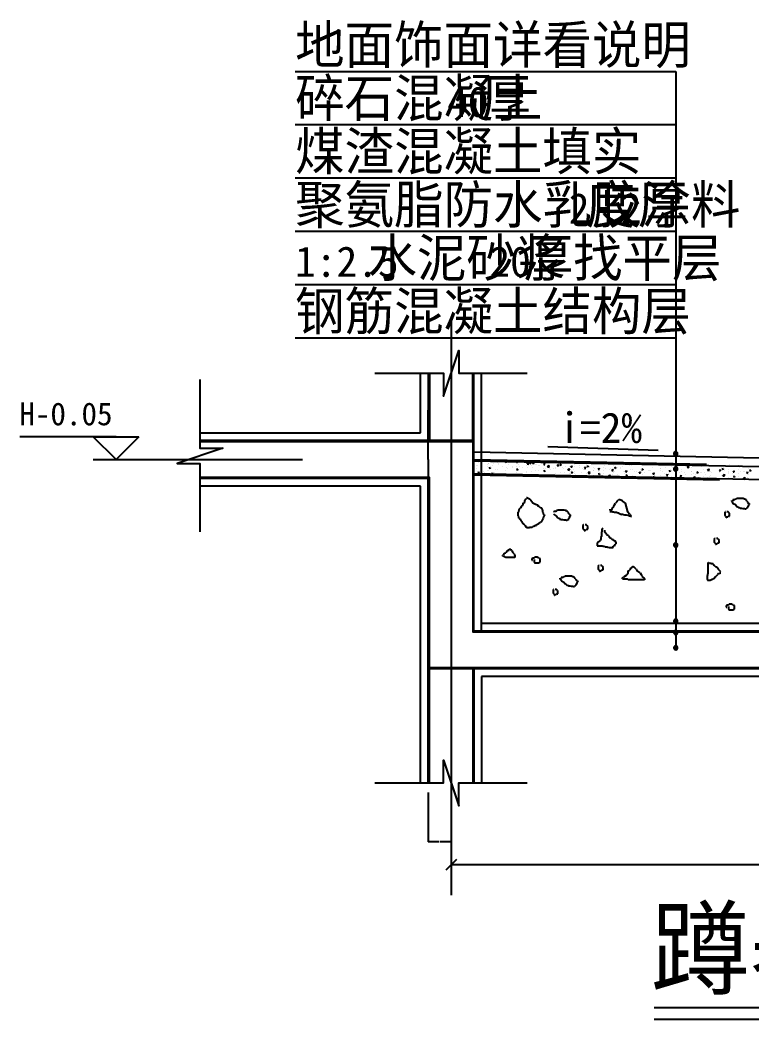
# Model space of a CAD drawing. Header units: metres. Extents: x -1666 to 2048, y 0 to 2626.
# Drawn here: x -1666 to 254, y 0 to 2626 of the extents above; entities that cross this region are included whole.
import ezdxf

# ---------------------------------------------------------------- set-up
doc = ezdxf.new("R2010")
doc.units = ezdxf.units.M
for name, color, linetype in [('DOTE', 1, 'Continuous'), ('PUB_DIM', 3, 'Continuous'), ('PUB_TEXT', 7, 'Continuous'), ('PUB_WALL', 255, 'Continuous'), ('S_FLOOR', 2, 'Continuous'), ('S_SURFACE', 6, 'Continuous'), ('S_WALL', 255, 'Continuous')]:
    doc.layers.add(name, color=color, linetype=linetype)
doc.dimstyles.get("Standard").update_dxf_attribs({"dimtxt": 2.5, "dimasz": 2.5, "dimexe": 1.25, "dimexo": 0.625, "dimtad": 1, "dimcen": 2.5, "dimazin": 3, "dimtfac": 1, "dimtmove": 0, "dimatfit": 3})

# ---------------------------------------------------------------- blocks, each defined once
blk = doc.blocks.new('_DIMX')
blk.add_lwpolyline([(-70, -70), (70, 70)])
blk = doc.blocks.new('*D1')
for p, q in [((-593.58, 1470.43), (-593.58, 1195.43)), ((-593.83, 1195.43), (-594.08, 1195.43)), ((-593.58, 920.43), (-593.58, 1195.43)), ((-593.58, 1195.43), (-593.58, 1195.43)), ((-593.33, 1195.43), (-593.08, 1195.43))]:
    blk.add_line(p, q)
at = {"layer": 'Defpoints'}
for p in [(-593.58, 1470.43), (-593.58, 1195.43), (-593.58, 920.43)]:
    blk.add_point(p, dxfattribs=at)
at = {"layer": 'PUB_DIM', "insert": (-593.58, 1196.555), "char_height": 1, "attachment_point": 5}
blk.add_mtext('400', dxfattribs=at)
blk = doc.blocks.new('*D3')
for p, q in [((-593.58, 1020.43), (-593.58, 990.43)), ((-593.83, 990.43), (-594.08, 990.43)), ((-593.58, 920.43), (-593.58, 990.43)), ((-593.58, 990.43), (-593.58, 990.43)), ((-593.33, 990.43), (-593.08, 990.43))]:
    blk.add_line(p, q)
at = {"layer": 'Defpoints'}
for p in [(-593.58, 1020.43), (-593.58, 990.43), (-593.58, 920.43)]:
    blk.add_point(p, dxfattribs=at)
at = {"layer": 'PUB_DIM', "insert": (-593.58, 991.555), "char_height": 1, "attachment_point": 5}
blk.add_mtext('0', dxfattribs=at)
blk = doc.blocks.new('*D5')
for p, q in [((-593.58, 595.55), (-593.58, 465.55)), ((-533.58, 595.55), (-533.58, 465.55)), ((-564.58, 465.55), (-593.83, 465.55)), ((-533.33, 465.55), (-562.58, 465.55))]:
    blk.add_line(p, q)
at = {"layer": 'Defpoints'}
for p in [(-593.58, 595.55), (-533.58, 595.55), (-533.58, 465.55)]:
    blk.add_point(p, dxfattribs=at)
at = {"layer": 'PUB_DIM', "insert": (-563.58, 465.55), "char_height": 1, "attachment_point": 5}
blk.add_mtext('60', dxfattribs=at)
blk = doc.blocks.new('*D6')
for p, q in [((-593.83, 1600.43), (-594.08, 1600.43)), ((-593.58, 1470.43), (-593.58, 1600.43)), ((-593.58, 1520.43), (-593.58, 1600.43)), ((-593.58, 1600.43), (-593.58, 1600.43)), ((-593.33, 1600.43), (-593.08, 1600.43))]:
    blk.add_line(p, q)
at = {"layer": 'Defpoints'}
for p in [(-593.58, 1600.43), (-593.58, 1520.43), (-593.58, 1470.43)]:
    blk.add_point(p, dxfattribs=at)
at = {"layer": 'PUB_DIM', "insert": (-593.58, 1601.555), "char_height": 1, "attachment_point": 5}
blk.add_mtext('0', dxfattribs=at)

msp = doc.modelspace()

# ---------------------------------------------------------------- hatches: boundary and pattern name
at = {"layer": 'S_SURFACE'}
h = msp.add_hatch(dxfattribs=at)
h.set_pattern_fill('ANSI31', scale=300)
h.paths.add_polyline_path([(-476.58, 1697.2), (-513.58, 1697.2), (-513.58, 1757.2), (-533.58, 1697.2), (-533.58, 1520.43), (-476.58, 1520.43)])
h.paths.add_polyline_path([(-533.58, 1697.2), (-553.58, 1637.2), (-553.58, 1697.2), (-590.58, 1697.2), (-590.58, 1520.43), (-533.58, 1520.43)])

# ---------------------------------------------------------------- linework, layer by layer
msp.add_line((1306.22, 405.55), (-533.38, 405.55))
for points in [[(0, 30.28), (650.13, 30.28)], [(0, 0), (650.13, 0)]]:
    msp.add_lwpolyline(points)
at = {"layer": 'DOTE'}
msp.add_line((-533.58, 1845.55), (-533.58, 325.55), dxfattribs=at)
at = {"layer": 'PUB_DIM'}
for p, q in [((-1413.58, 1530.43), (-1666.15, 1530.43)), ((-1413.58, 1470.43), (-1473.58, 1530.43)), ((-1473.58, 1530.43), (-1353.58, 1530.43)), ((-1353.58, 1530.43), (-1413.58, 1470.43)), ((-1473.58, 1470.43), (-923.58, 1470.43))]:
    msp.add_line(p, q, dxfattribs=at)
msp.add_lwpolyline([(10.56, 1494.1), (-279.44, 1504.1)], dxfattribs=at)
at = {"layer": 'PUB_WALL'}
for points in [[(-590.58, 1697.2), (-590.58, 1520.43)], [(-476.58, 1520.43), (-476.58, 1697.2)], [(-1193.58, 1517.43), (-476.58, 1517.43), (-476.58, 1017.43), (1229.42, 1017.43), (1229.42, 1517.43), (1403.42, 1517.43), (1403.42, 923.43), (-590.58, 923.43), (-590.58, 1423.43), (-1193.58, 1423.43)], [(-473.64, 1467.43), (275.8, 1452.14)], [(-473.52, 1433.42), (291.59, 1417.81)], [(-590.58, 620.43), (-590.58, 920.43)], [(-476.58, 920.43), (-476.58, 620.43)]]:
    msp.add_lwpolyline(points, dxfattribs=at)
at = {"layer": 'S_FLOOR'}
for p, q in [((-473.58, 1520.43), (-1193.58, 1520.43)), ((-473.58, 1020.43), (-473.58, 1520.43)), ((-473.58, 1470.43), (137.73, 1457.96)), ((-593.58, 1420.43), (-1193.58, 1420.43)), ((-593.58, 920.43), (-593.58, 1420.43)), ((-473.58, 1430.43), (171.7, 1417.26)), ((-473.58, 1020.43), (1226.42, 1020.43)), ((1406.42, 920.43), (-593.58, 920.43))]:
    msp.add_line(p, q, dxfattribs=at)
at = {"layer": 'S_SURFACE'}
for p, q in [((-943.4, 2490.74), (56.6, 2490.74)), ((56.6, 2490.43), (56.6, 970.43)), ((-943.4, 2350.74), (56.6, 2350.74)), ((-943.4, 2210.74), (56.6, 2210.74)), ((-943.4, 2070.74), (56.6, 2070.74)), ((-943.4, 1930.74), (56.6, 1930.74)), ((-943.4, 1790.74), (56.6, 1790.74)), ((-613.58, 1540.43), (-613.58, 1697.2)), ((-453.58, 1017.43), (-453.58, 1697.2)), ((-1193.58, 1540.43), (-613.58, 1540.43)), ((-473.17, 1490.43), (506.83, 1470.43)), ((-467.94, 1448.12), (-467.94, 1448.12)), ((-466.56, 1454.97), (-466.56, 1454.97)), ((-463.7, 1454.42), (-463.7, 1454.42)), ((-463.21, 1468.73), (-459.71, 1470.07)), ((-463.21, 1468.73), (-460.73, 1467.05)), ((-462.66, 1461.69), (-462.66, 1461.69)), ((-460.71, 1467.05), (-459.69, 1470.08)), ((-452.12, 1454.98), (-452.12, 1454.98)), ((-450.76, 1464.1), (-450.76, 1464.1)), ((-438.78, 1453.12), (-438.78, 1453.12)), ((-437.73, 1458.17), (-437.73, 1458.17)), ((-435.97, 1460.56), (-435.97, 1460.56)), ((-434.99, 1459.13), (-434.99, 1459.13)), ((-433.37, 1448.59), (-429.87, 1449.94)), ((-433.37, 1448.59), (-430.88, 1446.92)), ((-430.86, 1446.92), (-429.85, 1449.94)), ((-425.43, 1453.85), (-425.43, 1453.85)), ((-422.47, 1460.78), (-422.47, 1460.78)), ((-421.6, 1469.11), (-421.6, 1469.11)), ((-412.67, 1445.04), (-412.67, 1445.04)), ((-412.06, 1461.69), (-412.06, 1461.69)), ((-409.62, 1458.13), (-409.62, 1458.13)), ((-409.28, 1459.44), (-409.28, 1459.44)), ((-403.53, 1463.27), (-403.53, 1463.27)), ((-398.74, 1452.72), (-398.74, 1452.72)), ((-397.88, 1467), (-396.32, 1468.86)), ((-397.88, 1467), (-394.9, 1466.73)), ((-394.88, 1466.74), (-395.26, 1468.84)), ((-391.36, 1464.72), (-387.86, 1466.06)), ((-391.36, 1464.72), (-388.87, 1463.04)), ((-388.85, 1463.05), (-387.84, 1466.07)), ((-387.41, 1448.25), (-387.41, 1448.25)), ((-387, 1467.91), (-386.29, 1468.65)), ((-387, 1467.91), (-382.56, 1467.22)), ((-386.8, 1464.89), (-386.8, 1464.89)), ((-385.11, 1447.71), (-385.11, 1447.71)), ((-382.54, 1467.22), (-382.69, 1468.58)), ((-382.59, 1458.31), (-382.59, 1458.31)), ((-380.46, 1463.13), (-380.46, 1463.13)), ((-372.59, 1449.36), (-372.59, 1449.36)), ((-372.05, 1451.59), (-372.05, 1451.59)), ((-371.96, 1467.43), (-371.96, 1467.43)), ((-362.02, 1463.86), (-359.61, 1466.73)), ((-362.02, 1463.86), (-359.03, 1463.6)), ((-361.51, 1444.59), (-358.01, 1445.93)), ((-361.51, 1444.59), (-359.03, 1442.91)), ((-361.44, 1451.99), (-361.44, 1451.99)), ((-361.37, 1445.64), (-361.37, 1445.64)), ((-359.01, 1463.6), (-359.59, 1466.74)), ((-359.01, 1442.92), (-357.99, 1445.94)), ((-355.9, 1457.18), (-355.9, 1457.18)), ((-353.66, 1451.85), (-353.66, 1451.85)), ((-345.36, 1450.46), (-345.36, 1450.46)), ((-335.77, 1455.52), (-335.77, 1455.52)), ((-333.64, 1459.63), (-333.4, 1459.88)), ((-333.64, 1459.63), (-333.4, 1459.59)), ((-333.4, 1459.88), (-329.75, 1463.69)), ((-333.4, 1459.59), (-329.19, 1458.94)), ((-332.21, 1450.64), (-332.21, 1450.64)), ((-329.17, 1458.94), (-329.73, 1463.69)), ((-329.21, 1456.05), (-329.21, 1456.05)), ((-326.16, 1460.72), (-323.75, 1463.59)), ((-326.16, 1460.72), (-323.17, 1460.46)), ((-323.15, 1460.47), (-323.73, 1463.6)), ((-322.08, 1456.01), (-322.08, 1456.01)), ((-319.5, 1460.72), (-316, 1462.06)), ((-319.5, 1460.72), (-317.01, 1459.04)), ((-318.67, 1449.34), (-318.67, 1449.34)), ((-316.99, 1459.05), (-315.98, 1462.07)), ((-310.51, 1458.72), (-310.51, 1458.72)), ((-309.56, 1457.65), (-309.56, 1457.65)), ((-303.05, 1455.65), (-303.05, 1455.65)), ((-302.52, 1454.93), (-302.52, 1454.93)), ((-291.97, 1448.21), (-291.97, 1448.21)), ((-290.62, 1460.15), (-290.62, 1460.15)), ((-290.3, 1457.58), (-287.88, 1460.46)), ((-290.3, 1457.58), (-287.31, 1457.32)), ((-287.29, 1457.33), (-287.86, 1460.46)), ((-285.15, 1445.82), (-285.15, 1445.82)), ((-284.54, 1462.46), (-284.54, 1462.46)), ((-280.28, 1451.35), (-276.38, 1455.41)), ((-280.28, 1451.35), (-275.83, 1450.66)), ((-275.81, 1450.67), (-276.36, 1455.42)), ((-275.83, 1453.8), (-275.83, 1453.8)), ((-273.89, 1460.65), (-273.89, 1460.65)), ((-272.2, 1444.58), (-272.2, 1444.58)), ((-265.28, 1447.08), (-265.28, 1447.08)), ((-259.68, 1446.23), (-259.68, 1446.23)), ((-259.48, 1449.34), (-259.48, 1449.34)), ((-259.05, 1464.3), (-259.05, 1464.3)), ((-258.87, 1465.99), (-258.87, 1465.99)), ((-254.43, 1454.45), (-252.02, 1457.32)), ((-254.43, 1454.45), (-251.44, 1454.18)), ((-251.42, 1454.19), (-252, 1457.32)), ((-249.13, 1452.67), (-249.13, 1452.67)), ((-247.64, 1456.71), (-244.14, 1458.06)), ((-247.64, 1456.71), (-245.16, 1455.03)), ((-245.14, 1455.04), (-244.12, 1458.06)), ((-244.73, 1465.66), (-244.73, 1465.66)), ((-240.75, 1448.72), (-240.75, 1448.72)), ((-238.59, 1445.95), (-238.59, 1445.95)), ((-234.23, 1452.54), (-234.23, 1452.54)), ((-226.92, 1443.08), (-223.02, 1447.14)), ((-222.45, 1442.39), (-223, 1447.14)), ((-222.44, 1451.54), (-222.44, 1451.54)), ((-218.57, 1451.31), (-216.16, 1454.18)), ((-218.57, 1451.31), (-215.58, 1451.05)), ((-215.56, 1451.05), (-216.14, 1454.19)), ((-211.9, 1444.83), (-211.9, 1444.83)), ((-209.17, 1452.88), (-209.17, 1452.88)), ((-208.26, 1456.29), (-208.26, 1456.29)), ((-196.65, 1454.53), (-196.65, 1454.53)), ((-195.75, 1450.41), (-195.75, 1450.41)), ((-188.48, 1445.83), (-188.48, 1445.83)), ((-182.71, 1448.17), (-180.3, 1451.04)), ((-182.71, 1448.17), (-179.72, 1447.91)), ((-182.58, 1459.81), (-182.58, 1459.81)), ((-179.7, 1447.92), (-180.28, 1451.05)), ((-177.72, 1457.02), (-177.72, 1457.02)), ((-175.79, 1452.71), (-172.29, 1454.05)), ((-175.79, 1452.71), (-173.3, 1451.03)), ((-173.28, 1451.04), (-172.27, 1454.06)), ((-169.06, 1449.29), (-169.06, 1449.29)), ((-159.32, 1450.84), (-159.32, 1450.84)), ((-157.94, 1446.37), (-157.94, 1446.37)), ((-157.33, 1463.01), (-157.33, 1463.01)), ((-146.84, 1445.03), (-144.43, 1447.9)), ((-146.84, 1445.03), (-143.85, 1444.77)), ((-146.14, 1461.18), (-146.14, 1461.18)), ((-143.83, 1444.78), (-144.41, 1447.91)), ((-142.37, 1448.16), (-142.37, 1448.16)), ((-133.62, 1462.83), (-133.62, 1462.83)), ((-131.97, 1450.12), (-131.97, 1450.12)), ((-130.16, 1455.84), (-130.16, 1455.84)), ((-127.84, 1445.6), (-127.84, 1445.6)), ((-118.18, 1444.87), (-118.18, 1444.87)), ((-115.68, 1447.03), (-115.68, 1447.03)), ((-110.98, 1441.89), (-108.57, 1444.77)), ((-107.97, 1441.64), (-108.55, 1444.77)), ((-106.3, 1453.64), (-106.3, 1453.64)), ((-103.93, 1448.7), (-100.43, 1450.05)), ((-103.93, 1448.7), (-101.44, 1447.03)), ((-101.42, 1447.03), (-100.41, 1450.05)), ((-101, 1460.85), (-101, 1460.85)), ((-96.26, 1449.76), (-96.26, 1449.76)), ((-89.02, 1449.87), (-89.02, 1449.87)), ((-88.99, 1445.9), (-88.99, 1445.9)), ((-83.74, 1451.41), (-83.74, 1451.41)), ((-81.04, 1456.84), (-81.04, 1456.84)), ((-64.81, 1453.9), (-64.81, 1453.9)), ((-62.3, 1444.78), (-62.3, 1444.78)), ((-59.86, 1454.88), (-59.86, 1454.88)), ((-55.07, 1460.59), (-55.07, 1460.59)), ((-33.23, 1458.06), (-33.23, 1458.06)), ((-32.08, 1444.7), (-28.57, 1446.04)), ((-32.08, 1444.7), (-29.59, 1443.02)), ((-30.7, 1459.88), (-30.7, 1459.88)), ((-30.01, 1447.46), (-30.01, 1447.46)), ((-29.57, 1443.03), (-28.55, 1446.05)), ((-20.71, 1459.7), (-20.71, 1459.7)), ((-4.75, 1450.66), (-4.75, 1450.66)), ((10.33, 1460.56), (12.42, 1459.15)), ((12.44, 1459.15), (12.9, 1460.51)), ((16.65, 1446.63), (16.65, 1446.63)), ((17.55, 1447.39), (17.55, 1447.39)), ((21.22, 1454.41), (21.22, 1454.41)), ((29.17, 1448.28), (29.17, 1448.28)), ((33.26, 1458.68), (34.59, 1460.06)), ((33.26, 1458.68), (37.71, 1457.99)), ((37.73, 1457.99), (37.5, 1460)), ((46.71, 1452.39), (46.71, 1452.39)), ((46.89, 1457.93), (46.89, 1457.93)), ((48.1, 1450.77), (48.1, 1450.77)), ((71.54, 1444.49), (71.54, 1444.49)), ((75.87, 1457.4), (75.87, 1457.4)), ((79.68, 1454.93), (79.68, 1454.93)), ((81.79, 1456.82), (85.29, 1458.16)), ((81.79, 1456.82), (84.28, 1455.14)), ((84.3, 1455.15), (85.31, 1458.17)), ((86.63, 1450.4), (90.52, 1454.46)), ((86.63, 1450.4), (91.07, 1449.71)), ((91.09, 1449.72), (90.54, 1454.47)), ((92.2, 1456.58), (92.2, 1456.58)), ((97.51, 1448.24), (97.51, 1448.24)), ((123.18, 1451.76), (123.18, 1451.76)), ((133.12, 1457.54), (133.54, 1458.04)), ((133.12, 1457.54), (136.11, 1457.28)), ((136.13, 1457.29), (136, 1457.99)), ((139.99, 1442.13), (143.88, 1446.19)), ((144.46, 1441.44), (143.9, 1446.19)), ((171.44, 1441.4), (173.85, 1444.27)), ((171.57, 1453.04), (171.57, 1453.04)), ((174.45, 1441.14), (173.87, 1444.27)), ((176.43, 1450.25), (176.43, 1450.25)), ((178.36, 1445.93), (181.86, 1447.28)), ((178.36, 1445.93), (180.85, 1444.26)), ((180.87, 1444.26), (181.88, 1447.28)), ((196.82, 1456.24), (196.82, 1456.24)), ((208.01, 1454.41), (208.01, 1454.41)), ((220.53, 1456.05), (220.53, 1456.05)), ((223.99, 1449.07), (223.99, 1449.07)), ((247.85, 1446.86), (247.85, 1446.86)), ((253.15, 1454.08), (253.15, 1454.08)), ((-473.58, 1433.16), (-471.88, 1433.81)), ((-473.58, 1431.25), (-472.89, 1430.79)), ((-472.87, 1430.8), (-471.86, 1433.82)), ((-472.61, 1436.28), (-472.61, 1436.28)), ((-464.31, 1437.78), (-464.31, 1437.78)), ((-462.67, 1435.66), (-460.26, 1438.53)), ((-462.67, 1435.66), (-459.68, 1435.4)), ((-459.66, 1435.41), (-460.24, 1438.54)), ((-453.58, 1040.43), (-453.58, 1430.02)), ((-448.85, 1430.62), (-448.85, 1430.62)), ((-448.14, 1439.41), (-448.14, 1439.41)), ((-445.92, 1435.15), (-445.92, 1435.15)), ((-438.34, 1441.52), (-438.34, 1441.52)), ((-435.62, 1441.06), (-435.62, 1441.06)), ((-426.81, 1432.52), (-424.4, 1435.4)), ((-426.81, 1432.52), (-423.82, 1432.26)), ((-423.8, 1432.27), (-424.38, 1435.4)), ((-419.69, 1435.62), (-419.69, 1435.62)), ((-419.23, 1434.02), (-419.23, 1434.02)), ((-416.69, 1443.55), (-416.69, 1443.55)), ((-402.21, 1428.97), (-400.02, 1429.81)), ((-400.3, 1428.93), (-400, 1429.81)), ((-392.54, 1432.89), (-392.54, 1432.89)), ((-390.95, 1429.39), (-388.54, 1432.26)), ((-390.95, 1429.39), (-387.96, 1429.12)), ((-390.53, 1440.63), (-390.53, 1440.63)), ((-387.94, 1429.13), (-388.52, 1432.27)), ((-388.02, 1431.6), (-388.02, 1431.6)), ((-385.75, 1429.64), (-385.75, 1429.64)), ((-366.81, 1432.13), (-366.81, 1432.13)), ((-365.85, 1431.77), (-365.85, 1431.77)), ((-362.05, 1435.35), (-362.05, 1435.35)), ((-353.63, 1427.98), (-352.67, 1429.12)), ((-352.44, 1427.95), (-352.65, 1429.13)), ((-339.16, 1430.64), (-339.16, 1430.64)), ((-336.38, 1438.87), (-336.38, 1438.87)), ((-335.23, 1436.29), (-335.23, 1436.29)), ((-322.71, 1437.93), (-322.71, 1437.93)), ((-312.46, 1429.51), (-312.46, 1429.51)), ((-311.12, 1442.07), (-311.12, 1442.07)), ((-303.78, 1440.43), (-303.78, 1440.43)), ((-289.66, 1440.59), (-286.15, 1441.93)), ((-289.66, 1440.59), (-287.17, 1438.91)), ((-287.15, 1438.91), (-286.13, 1441.94)), ((-285.77, 1428.38), (-285.77, 1428.38)), ((-285.76, 1429.18), (-285.76, 1429.18)), ((-275.96, 1430.82), (-275.96, 1430.82)), ((-272.84, 1426.51), (-272.84, 1426.51)), ((-260.09, 1432.7), (-260.09, 1432.7)), ((-259.08, 1427.25), (-259.08, 1427.25)), ((-253.9, 1429), (-253.9, 1429)), ((-246.8, 1435.82), (-246.8, 1435.82)), ((-234.83, 1435.9), (-234.83, 1435.9)), ((-232.39, 1426.13), (-232.39, 1426.13)), ((-226.92, 1443.08), (-222.47, 1442.39)), ((-222.32, 1433.16), (-222.32, 1433.16)), ((-217.8, 1436.58), (-214.3, 1437.92)), ((-217.8, 1436.58), (-215.31, 1434.9)), ((-217.64, 1440.83), (-217.64, 1440.83)), ((-215.29, 1434.91), (-214.28, 1437.93)), ((-209.81, 1434.81), (-209.81, 1434.81)), ((-208.86, 1439.65), (-208.86, 1439.65)), ((-205.7, 1425), (-205.7, 1425)), ((-205.66, 1429.85), (-205.66, 1429.85)), ((-190.87, 1437.3), (-190.87, 1437.3)), ((-185.21, 1443.7), (-185.21, 1443.7)), ((-183.8, 1426.52), (-183.8, 1426.52)), ((-183.19, 1443.17), (-183.19, 1443.17)), ((-176.5, 1434.86), (-176.5, 1434.86)), ((-173.55, 1434.8), (-169.66, 1438.86)), ((-173.55, 1434.8), (-169.11, 1434.11)), ((-169.09, 1434.11), (-169.64, 1438.86)), ((-159.29, 1441.46), (-159.29, 1441.46)), ((-158.54, 1429.72), (-158.54, 1429.72)), ((-158.52, 1442.57), (-158.52, 1442.57)), ((-147.34, 1439.86), (-147.34, 1439.86)), ((-146.77, 1443.11), (-146.77, 1443.11)), ((-145.94, 1432.58), (-142.44, 1433.92)), ((-145.94, 1432.58), (-143.46, 1430.9)), ((-143.44, 1430.91), (-142.42, 1433.93)), ((-140.99, 1425.88), (-140.99, 1425.88)), ((-132.58, 1433.47), (-132.58, 1433.47)), ((-131.83, 1441.44), (-131.83, 1441.44)), ((-120.19, 1426.53), (-116.3, 1430.59)), ((-120.19, 1426.53), (-115.75, 1425.84)), ((-115.72, 1425.84), (-116.28, 1430.59)), ((-110.98, 1441.89), (-107.99, 1441.63)), ((-109.41, 1430.04), (-109.41, 1430.04)), ((-106.9, 1436.99), (-106.9, 1436.99)), ((-105.14, 1440.32), (-105.14, 1440.32)), ((-99.08, 1427.37), (-99.08, 1427.37)), ((-96.9, 1431.69), (-96.9, 1431.69)), ((-82.26, 1423.55), (-82.26, 1423.55)), ((-81.65, 1440.19), (-81.65, 1440.19)), ((-78.45, 1439.19), (-78.45, 1439.19)), ((-77.96, 1434.18), (-77.96, 1434.18)), ((-75.12, 1438.76), (-72.71, 1441.63)), ((-75.12, 1438.76), (-72.13, 1438.5)), ((-74.09, 1428.57), (-70.59, 1429.92)), ((-74.09, 1428.57), (-71.6, 1426.89)), ((-72.11, 1438.5), (-72.69, 1441.64)), ((-71.58, 1426.9), (-70.57, 1429.92)), ((-69.92, 1432.37), (-69.92, 1432.37)), ((-63.18, 1422.05), (-62.94, 1422.31)), ((-62.88, 1422.04), (-62.92, 1422.31)), ((-56.29, 1427.3), (-56.29, 1427.3)), ((-55.68, 1443.94), (-55.68, 1443.94)), ((-51.75, 1438.06), (-51.75, 1438.06)), ((-46.38, 1438.34), (-46.38, 1438.34)), ((-40.76, 1437.38), (-40.76, 1437.38)), ((-39.25, 1435.62), (-36.84, 1438.49)), ((-39.25, 1435.62), (-36.27, 1435.36)), ((-36.25, 1435.36), (-36.82, 1438.5)), ((-35.61, 1443.65), (-35.61, 1443.65)), ((-33.87, 1439.98), (-33.87, 1439.98)), ((-30.61, 1430.82), (-30.61, 1430.82)), ((-28.08, 1422.76), (-28.08, 1422.76)), ((-25.06, 1436.93), (-25.06, 1436.93)), ((-14.93, 1442.48), (-14.93, 1442.48)), ((-11.6, 1442.38), (-11.6, 1442.38)), ((-8.91, 1442.52), (-8.91, 1442.52)), ((-5.36, 1434.02), (-5.36, 1434.02)), ((-3.39, 1432.48), (-0.98, 1435.35)), ((-3.39, 1432.48), (-0.4, 1432.22)), ((-2.23, 1424.57), (1.27, 1425.91)), ((-2.23, 1424.57), (0.26, 1422.89)), ((-0.38, 1432.23), (-0.96, 1435.36)), ((0.28, 1422.9), (1.29, 1425.92)), ((1.63, 1435.8), (1.63, 1435.8)), ((3.49, 1426.91), (3.49, 1426.91)), ((16.01, 1428.56), (16.01, 1428.56)), ((17.78, 1441.39), (17.78, 1441.39)), ((20, 1421.12), (20, 1421.12)), ((20.61, 1437.77), (20.61, 1437.77)), ((28.32, 1434.68), (28.32, 1434.68)), ((32.47, 1429.34), (34.88, 1432.22)), ((32.47, 1429.34), (35.46, 1429.08)), ((35.48, 1429.09), (34.9, 1432.22)), ((34.95, 1431.05), (34.95, 1431.05)), ((39.78, 1440.69), (43.28, 1442.04)), ((39.78, 1440.69), (42.27, 1439.02)), ((42.29, 1439.02), (43.3, 1442.04)), ((44.47, 1440.26), (44.47, 1440.26)), ((44.65, 1422.56), (44.65, 1422.56)), ((45.67, 1424.64), (45.67, 1424.64)), ((46.28, 1441.29), (46.28, 1441.29)), ((55.01, 1433.55), (55.01, 1433.55)), ((66.53, 1435.21), (66.53, 1435.21)), ((68.33, 1426.21), (70.75, 1429.08)), ((68.33, 1426.21), (71.32, 1425.95)), ((69.63, 1420.56), (73.13, 1421.91)), ((69.63, 1420.56), (71.5, 1419.3)), ((71.34, 1425.95), (70.77, 1429.09)), ((70.93, 1427.84), (70.93, 1427.84)), ((71.16, 1439.14), (71.16, 1439.14)), ((72.27, 1419.29), (73.15, 1421.91)), ((73.81, 1427.57), (73.81, 1427.57)), ((79.04, 1436.86), (79.04, 1436.86)), ((81.7, 1432.42), (81.7, 1432.42)), ((84.83, 1419.63), (84.83, 1419.63)), ((96.9, 1431.59), (96.9, 1431.59)), ((97.85, 1438.01), (97.85, 1438.01)), ((97.98, 1439.35), (97.98, 1439.35)), ((102.97, 1432.57), (102.97, 1432.57)), ((104.2, 1423.07), (106.61, 1425.94)), ((104.2, 1423.07), (107.19, 1422.81)), ((107.21, 1422.81), (106.63, 1425.95)), ((108.39, 1431.29), (108.39, 1431.29)), ((111.64, 1436.69), (115.14, 1438.03)), ((111.64, 1436.69), (114.12, 1435.01)), ((114.14, 1435.02), (115.16, 1438.04)), ((114.95, 1421.59), (114.95, 1421.59)), ((116.4, 1423.79), (116.4, 1423.79)), ((121.96, 1418.47), (121.96, 1418.47)), ((122.57, 1435.11), (122.57, 1435.11)), ((124.54, 1436.88), (124.54, 1436.88)), ((128.92, 1425.44), (128.92, 1425.44)), ((129.56, 1443.51), (129.56, 1443.51)), ((132.13, 1437.58), (132.13, 1437.58)), ((135.08, 1430.17), (135.08, 1430.17)), ((139.99, 1442.13), (144.44, 1441.44)), ((140.06, 1419.93), (142.47, 1422.8)), ((140.06, 1419.93), (143.05, 1419.67)), ((143.07, 1419.68), (142.49, 1422.81)), ((144.11, 1426.6), (144.11, 1426.6)), ((144.73, 1417.81), (144.98, 1417.9)), ((144.97, 1417.8), (145, 1417.91)), ((147.22, 1421.67), (147.22, 1421.67)), ((147.83, 1438.31), (147.83, 1438.31)), ((147.86, 1427.93), (147.86, 1427.93)), ((151.23, 1435.75), (151.23, 1435.75)), ((170.35, 1419.75), (170.35, 1419.75)), ((170.96, 1436.39), (170.96, 1436.39)), ((171.44, 1441.4), (174.43, 1441.13)), ((177.65, 1428.08), (177.65, 1428.08)), ((180.6, 1428.03), (184.49, 1432.09)), ((180.6, 1428.03), (185.04, 1427.34)), ((185.06, 1427.34), (184.51, 1432.09)), ((185.09, 1442.51), (185.09, 1442.51)), ((194.83, 1444.06), (194.83, 1444.06)), ((194.86, 1434.69), (194.86, 1434.69)), ((195.6, 1422.95), (195.6, 1422.95)), ((195.63, 1435.8), (195.63, 1435.8)), ((196.21, 1439.59), (196.21, 1439.59)), ((206.81, 1433.09), (206.81, 1433.09)), ((207.31, 1438.26), (209.72, 1441.13)), ((207.31, 1438.26), (210.29, 1438)), ((207.37, 1436.33), (207.37, 1436.33)), ((208.21, 1425.8), (211.71, 1427.15)), ((208.21, 1425.8), (210.69, 1424.12)), ((210.31, 1438), (209.74, 1441.14)), ((210.71, 1424.13), (211.73, 1427.15)), ((211.78, 1441.38), (211.78, 1441.38)), ((213.16, 1419.11), (213.16, 1419.11)), ((221.57, 1426.7), (221.57, 1426.7)), ((222.18, 1443.34), (222.18, 1443.34)), ((222.32, 1434.67), (222.32, 1434.67)), ((226.31, 1438.83), (226.31, 1438.83)), ((233.96, 1419.75), (237.85, 1423.81)), ((233.96, 1419.75), (238.4, 1419.06)), ((235.97, 1438.09), (235.97, 1438.09)), ((238.42, 1419.06), (237.87, 1423.81)), ((238.47, 1440.26), (238.47, 1440.26)), ((243.17, 1435.12), (245.58, 1437.99)), ((243.17, 1435.12), (246.16, 1434.86)), ((244.74, 1423.26), (244.74, 1423.26)), ((246.18, 1434.87), (245.6, 1438)), ((247.25, 1430.22), (247.25, 1430.22)), ((249.01, 1433.54), (249.01, 1433.54)), ((250.22, 1441.93), (253.72, 1443.27)), ((250.22, 1441.93), (252.7, 1440.25)), ((252.72, 1440.26), (253.74, 1443.28)), ((-613.58, 1400.43), (-1193.58, 1400.43)), ((-613.58, 620.43), (-613.58, 1400.43)), ((-337.88, 1364.78), (-337.88, 1365.9)), ((-337.88, 1365.9), (-336.76, 1365.9)), ((-336.76, 1365.9), (-336.76, 1367.02)), ((-336.76, 1367.02), (-335.64, 1367.02)), ((-335.64, 1370.39), (-334.52, 1370.39)), ((-334.52, 1370.39), (-331.15, 1369.27)), ((-331.15, 1369.27), (-327.79, 1367.02)), ((-327.79, 1367.02), (-324.43, 1363.66)), ((-91.7, 1365.65), (-93.94, 1363.41)), ((-91.7, 1365.65), (-89.45, 1365.65)), ((-89.45, 1365.65), (-88.33, 1364.53)), ((211.24, 1364.27), (213.49, 1366.51)), ((215.73, 1366.51), (213.49, 1366.51)), ((216.85, 1367.63), (215.73, 1366.51)), ((233.67, 1367.63), (216.85, 1367.63)), ((237.03, 1366.51), (233.67, 1367.63)), ((239.27, 1366.51), (237.03, 1366.51)), ((240.39, 1364.27), (239.27, 1366.51)), ((-353.58, 1341.25), (-351.34, 1342.37)), ((-353.58, 1339), (-353.58, 1341.25)), ((-349.09, 1346.85), (-351.34, 1342.37)), ((-349.09, 1346.85), (-347.97, 1347.97)), ((-347.97, 1347.97), (-346.85, 1347.97)), ((-346.85, 1349.09), (-345.73, 1350.21)), ((-346.85, 1347.97), (-346.85, 1349.09)), ((-345.73, 1350.21), (-344.61, 1350.21)), ((-344.61, 1354.7), (-343.49, 1356.94)), ((-344.61, 1350.21), (-344.61, 1354.7)), ((-343.49, 1356.94), (-341.25, 1356.94)), ((-341.25, 1356.94), (-340.12, 1359.18)), ((-340.12, 1359.18), (-340.12, 1362.54)), ((-340.12, 1362.54), (-339, 1362.54)), ((-339, 1363.66), (-337.88, 1364.78)), ((-339, 1362.54), (-339, 1363.66)), ((-324.43, 1363.66), (-318.82, 1356.94)), ((-318.82, 1356.94), (-312.09, 1353.58)), ((-312.09, 1353.58), (-306.49, 1351.33)), ((-306.49, 1351.33), (-305.37, 1350.21)), ((-305.37, 1350.21), (-305.37, 1347.97)), ((-300.88, 1345.73), (-305.37, 1347.97)), ((-300.88, 1345.73), (-299.76, 1344.61)), ((-299.76, 1344.61), (-296.4, 1343.49)), ((-296.4, 1343.49), (-296.4, 1342.37)), ((-296.4, 1342.37), (-295.28, 1341.25)), ((-295.28, 1341.25), (-294.15, 1339)), ((-116.36, 1339.88), (-116.36, 1337.63)), ((-111.88, 1336.51), (-110.76, 1341)), ((-110.76, 1341), (-108.51, 1344.36)), ((-108.51, 1344.36), (-107.39, 1345.48)), ((-107.39, 1345.48), (-106.27, 1347.72)), ((-106.27, 1347.72), (-104.03, 1351.08)), ((-104.03, 1351.08), (-101.79, 1355.57)), ((-97.3, 1360.05), (-101.79, 1355.57)), ((-97.3, 1360.05), (-96.18, 1362.29)), ((-96.18, 1362.29), (-93.94, 1363.41)), ((-88.33, 1364.53), (-86.09, 1364.53)), ((-86.09, 1364.53), (-84.97, 1362.29)), ((-84.97, 1362.29), (-82.73, 1360.05)), ((-82.73, 1360.05), (-76, 1355.57)), ((-76, 1355.57), (-70.39, 1333.15)), ((203.39, 1363.15), (203.39, 1360.91)), ((203.39, 1360.91), (204.52, 1359.79)), ((204.52, 1359.79), (205.64, 1357.55)), ((205.64, 1357.55), (207.88, 1355.31)), ((211.24, 1364.27), (206.76, 1364.27)), ((206.76, 1364.27), (206.76, 1362.03)), ((207.88, 1355.31), (213.49, 1351.94)), ((213.49, 1351.94), (216.85, 1347.46)), ((216.85, 1347.46), (220.21, 1346.34)), ((220.21, 1346.34), (221.33, 1344.1)), ((221.33, 1344.1), (223.58, 1344.1)), ((223.58, 1344.1), (225.82, 1342.98)), ((225.82, 1342.98), (229.18, 1342.98)), ((229.18, 1342.98), (232.55, 1341.86)), ((232.55, 1341.86), (238.15, 1341.86)), ((238.15, 1341.86), (239.27, 1340.74)), ((239.27, 1340.74), (241.52, 1340.74)), ((242.64, 1364.27), (240.39, 1364.27)), ((243.76, 1342.98), (241.52, 1340.74)), ((242.64, 1363.15), (242.64, 1364.27)), ((243.76, 1362.03), (242.64, 1363.15)), ((243.76, 1360.91), (243.76, 1362.03)), ((243.76, 1360.91), (246, 1358.67)), ((243.76, 1342.98), (246, 1344.1)), ((246, 1357.55), (246, 1358.67)), ((246, 1357.55), (248.24, 1355.31)), ((248.24, 1350.82), (246, 1346.34)), ((246, 1344.1), (246, 1346.34)), ((249.36, 1355.31), (248.24, 1355.31)), ((248.24, 1350.82), (249.36, 1351.94)), ((249.36, 1355.31), (250.49, 1354.19)), ((249.36, 1351.94), (250.49, 1351.94)), ((250.49, 1351.94), (250.49, 1354.19)), ((-356.94, 1332.28), (-355.82, 1333.4)), ((-356.94, 1322.19), (-356.94, 1332.28)), ((-355.82, 1321.07), (-356.94, 1322.19)), ((-355.82, 1335.64), (-354.7, 1336.76)), ((-355.82, 1333.4), (-355.82, 1335.64)), ((-355.82, 1316.59), (-355.82, 1321.07)), ((-355.82, 1316.59), (-353.58, 1314.35)), ((-354.7, 1336.76), (-354.7, 1339)), ((-354.7, 1339), (-353.58, 1339)), ((-352.46, 1314.35), (-353.58, 1314.35)), ((-351.34, 1312.11), (-352.46, 1314.35)), ((-294.15, 1339), (-294.15, 1337.88)), ((-294.15, 1337.88), (-293.03, 1336.76)), ((-291.91, 1316.59), (-294.15, 1310.99)), ((-293.03, 1336.76), (-293.03, 1332.28)), ((-293.03, 1332.28), (-291.91, 1330.04)), ((-291.91, 1330.04), (-291.91, 1327.8)), ((-291.91, 1327.8), (-290.79, 1326.68)), ((-290.79, 1319.95), (-291.91, 1316.59)), ((-290.79, 1326.68), (-290.79, 1325.56)), ((-290.79, 1325.56), (-288.55, 1325.56)), ((-289.67, 1321.07), (-290.79, 1319.95)), ((-288.55, 1323.31), (-289.67, 1322.19)), ((-289.67, 1322.19), (-289.67, 1321.07)), ((-288.55, 1325.56), (-288.55, 1323.31)), ((-264.36, 1327.55), (-262.12, 1325.31)), ((-258.76, 1334.27), (-263.24, 1334.27)), ((-263.24, 1334.27), (-263.24, 1332.03)), ((-262.12, 1325.31), (-256.51, 1321.94)), ((-258.76, 1334.27), (-256.51, 1336.51)), ((-254.27, 1336.51), (-256.51, 1336.51)), ((-256.51, 1321.94), (-253.15, 1317.46)), ((-253.15, 1337.63), (-254.27, 1336.51)), ((-236.33, 1337.63), (-253.15, 1337.63)), ((-253.15, 1317.46), (-249.79, 1316.34)), ((-249.79, 1316.34), (-248.67, 1314.1)), ((-248.67, 1314.1), (-246.42, 1314.1)), ((-246.42, 1314.1), (-244.18, 1312.98)), ((-244.18, 1312.98), (-240.82, 1312.98)), ((-240.82, 1312.98), (-237.45, 1311.86)), ((-232.97, 1336.51), (-236.33, 1337.63)), ((-230.73, 1336.51), (-232.97, 1336.51)), ((-229.61, 1334.27), (-230.73, 1336.51)), ((-227.36, 1334.27), (-229.61, 1334.27)), ((-226.24, 1312.98), (-228.48, 1310.74)), ((-227.36, 1333.15), (-227.36, 1334.27)), ((-226.24, 1332.03), (-227.36, 1333.15)), ((-226.24, 1330.91), (-226.24, 1332.03)), ((-226.24, 1330.91), (-224, 1328.67)), ((-226.24, 1312.98), (-224, 1314.1)), ((-224, 1327.55), (-224, 1328.67)), ((-224, 1327.55), (-221.76, 1325.31)), ((-221.76, 1320.82), (-224, 1316.34)), ((-224, 1314.1), (-224, 1316.34)), ((-220.64, 1325.31), (-221.76, 1325.31)), ((-221.76, 1320.82), (-220.64, 1321.94)), ((-220.64, 1325.31), (-219.51, 1324.19)), ((-220.64, 1321.94), (-219.51, 1321.94)), ((-219.51, 1321.94), (-219.51, 1324.19)), ((-116.36, 1337.63), (-115.24, 1336.51)), ((-115.24, 1336.51), (-111.88, 1336.51)), ((-110.76, 1333.15), (-115.24, 1333.15)), ((-115.24, 1333.15), (-115.24, 1332.03)), ((-109.64, 1332.03), (-110.76, 1333.15)), ((-106.27, 1332.03), (-109.64, 1332.03)), ((-105.15, 1330.91), (-106.27, 1332.03)), ((-97.3, 1330.91), (-105.15, 1330.91)), ((-96.18, 1329.79), (-97.3, 1330.91)), ((-92.82, 1329.79), (-96.18, 1329.79)), ((-92.82, 1329.79), (-86.09, 1326.43)), ((-81.6, 1326.43), (-86.09, 1326.43)), ((-80.48, 1325.31), (-81.6, 1326.43)), ((-77.12, 1324.19), (-80.48, 1325.31)), ((-72.63, 1324.19), (-77.12, 1324.19)), ((-68.15, 1323.06), (-72.63, 1324.19)), ((-63.67, 1326.43), (-70.39, 1333.15)), ((-64.79, 1321.94), (-68.15, 1323.06)), ((-62.54, 1321.94), (-64.79, 1321.94)), ((-63.67, 1326.43), (-61.42, 1321.94)), ((-60.3, 1320.82), (-62.54, 1321.94)), ((-61.42, 1321.94), (-59.18, 1320.82)), ((-59.18, 1320.82), (-60.3, 1320.82)), ((186.58, 1332.89), (185.45, 1330.65)), ((185.45, 1330.65), (185.45, 1323.92)), ((187.7, 1321.68), (185.45, 1323.92)), ((187.7, 1332.89), (186.58, 1332.89)), ((187.7, 1321.68), (187.7, 1320.56)), ((187.7, 1320.56), (188.82, 1319.44)), ((188.82, 1319.44), (188.82, 1318.32)), ((188.82, 1318.32), (189.94, 1318.32)), ((189.94, 1318.32), (191.06, 1319.44)), ((194.42, 1332.89), (191.06, 1332.89)), ((191.06, 1319.44), (193.3, 1319.44)), ((195.55, 1321.68), (193.3, 1319.44)), ((194.42, 1331.77), (194.42, 1332.89)), ((195.55, 1331.77), (194.42, 1331.77)), ((196.67, 1330.65), (195.55, 1331.77)), ((195.55, 1321.68), (197.79, 1321.68)), ((197.79, 1328.41), (196.67, 1330.65)), ((197.79, 1321.68), (197.79, 1328.41)), ((-349.09, 1312.11), (-351.34, 1312.11)), ((-349.09, 1308.74), (-349.09, 1312.11)), ((-349.09, 1308.74), (-346.85, 1306.5)), ((-346.85, 1305.38), (-346.85, 1306.5)), ((-344.61, 1303.14), (-346.85, 1305.38)), ((-343.49, 1300.9), (-344.61, 1303.14)), ((-341.25, 1299.78), (-343.49, 1300.9)), ((-340.12, 1297.54), (-341.25, 1299.78)), ((-340.12, 1297.54), (-336.76, 1294.17)), ((-335.64, 1294.17), (-336.76, 1294.17)), ((-335.64, 1290.81), (-335.64, 1294.17)), ((-327.79, 1290.81), (-335.64, 1290.81)), ((-321.06, 1291.93), (-327.79, 1291.93)), ((-327.79, 1291.93), (-327.79, 1290.81)), ((-321.06, 1291.93), (-318.82, 1294.17)), ((-316.58, 1294.17), (-318.82, 1294.17)), ((-314.34, 1295.29), (-316.58, 1294.17)), ((-312.09, 1296.41), (-314.34, 1296.41)), ((-314.34, 1296.41), (-314.34, 1295.29)), ((-312.09, 1296.41), (-309.85, 1298.66)), ((-309.85, 1298.66), (-303.12, 1302.02)), ((-303.12, 1302.02), (-299.76, 1305.38)), ((-296.4, 1307.62), (-299.76, 1305.38)), ((-294.15, 1310.99), (-296.4, 1307.62)), ((-237.45, 1311.86), (-231.85, 1311.86)), ((-231.85, 1311.86), (-230.73, 1310.74)), ((-230.73, 1310.74), (-228.48, 1310.74)), ((-185.88, 1298.41), (-187, 1296.17)), ((-187, 1296.17), (-187, 1289.44)), ((-184.76, 1287.2), (-187, 1289.44)), ((-184.76, 1298.41), (-185.88, 1298.41)), ((-184.76, 1287.2), (-184.76, 1286.08)), ((-178.03, 1298.41), (-181.39, 1298.41)), ((-176.91, 1287.2), (-179.15, 1284.96)), ((-178.03, 1297.29), (-178.03, 1298.41)), ((-176.91, 1297.29), (-178.03, 1297.29)), ((-175.79, 1296.17), (-176.91, 1297.29)), ((-176.91, 1287.2), (-174.67, 1287.2)), ((-174.67, 1293.92), (-175.79, 1296.17)), ((-174.67, 1287.2), (-174.67, 1293.92)), ((-136.54, 1288.32), (-137.67, 1286.08)), ((-136.54, 1288.32), (-134.3, 1290.56)), ((-184.76, 1286.08), (-183.64, 1284.96)), ((-183.64, 1284.96), (-183.64, 1283.84)), ((-183.64, 1283.84), (-182.51, 1283.84)), ((-182.51, 1283.84), (-181.39, 1284.96)), ((-181.39, 1284.96), (-179.15, 1284.96)), ((-139.91, 1261.42), (-141.03, 1259.18)), ((-138.79, 1268.15), (-139.91, 1265.9)), ((-139.91, 1265.9), (-139.91, 1261.42)), ((-137.67, 1281.6), (-138.79, 1279.35)), ((-138.79, 1279.35), (-138.79, 1268.15)), ((-137.67, 1286.08), (-137.67, 1281.6)), ((-129.82, 1279.35), (-129.82, 1284.96)), ((-128.7, 1279.35), (-129.82, 1279.35)), ((-127.57, 1278.23), (-128.7, 1279.35)), ((-127.57, 1277.11), (-127.57, 1278.23)), ((-126.45, 1277.11), (-127.57, 1277.11)), ((-125.33, 1274.87), (-126.45, 1277.11)), ((-125.33, 1273.75), (-125.33, 1274.87)), ((-125.33, 1273.75), (-123.09, 1271.51)), ((-120.85, 1270.39), (-123.09, 1271.51)), ((-120.85, 1270.39), (-118.6, 1268.15)), ((-117.48, 1268.15), (-118.6, 1268.15)), ((-117.48, 1265.9), (-117.48, 1268.15)), ((-116.36, 1265.9), (-117.48, 1265.9)), ((-115.24, 1263.66), (-116.36, 1265.9)), ((-113, 1262.54), (-115.24, 1263.66)), ((-113, 1262.54), (-110.76, 1260.3)), ((159.15, 1262.55), (158.03, 1260.31)), ((160.27, 1262.55), (159.15, 1262.55)), ((167, 1262.55), (163.63, 1262.55)), ((167, 1261.43), (167, 1262.55)), ((168.12, 1261.43), (167, 1261.43)), ((169.24, 1260.31), (168.12, 1261.43)), ((-382.09, 1232.29), (-380.97, 1234.53)), ((-380.97, 1234.53), (-376.49, 1234.53)), ((-376.49, 1234.53), (-376.49, 1233.41)), ((-148.88, 1252.45), (-150, 1251.33)), ((-150, 1251.33), (-150, 1243.49)), ((-150, 1243.49), (-136.54, 1243.49)), ((-147.76, 1252.45), (-148.88, 1252.45)), ((-146.64, 1253.58), (-147.76, 1253.58)), ((-147.76, 1253.58), (-147.76, 1252.45)), ((-145.51, 1254.7), (-146.64, 1253.58)), ((-143.27, 1254.7), (-145.51, 1254.7)), ((-143.27, 1255.82), (-141.03, 1258.06)), ((-143.27, 1255.82), (-143.27, 1254.7)), ((-141.03, 1259.18), (-141.03, 1258.06)), ((-136.54, 1243.49), (-134.3, 1242.37)), ((-134.3, 1242.37), (-130.94, 1242.37)), ((-130.94, 1242.37), (-128.7, 1241.25)), ((-128.7, 1241.25), (-123.09, 1241.25)), ((-123.09, 1241.25), (-121.97, 1240.13)), ((-121.97, 1240.13), (-118.6, 1239)), ((-118.6, 1239), (-107.39, 1239)), ((-107.39, 1259.18), (-110.76, 1260.3)), ((-104.03, 1256.94), (-107.39, 1259.18)), ((-105.15, 1244.61), (-107.39, 1242.37)), ((-107.39, 1239), (-107.39, 1242.37)), ((-105.15, 1244.61), (-102.91, 1245.73)), ((-101.79, 1255.82), (-104.03, 1256.94)), ((-102.91, 1247.97), (-100.67, 1247.97)), ((-102.91, 1245.73), (-102.91, 1247.97)), ((-100.67, 1253.58), (-101.79, 1255.82)), ((-99.54, 1253.58), (-100.67, 1253.58)), ((-99.54, 1250.21), (-100.67, 1249.09)), ((-100.67, 1247.97), (-100.67, 1249.09)), ((-99.54, 1250.21), (-99.54, 1253.58)), ((158.03, 1260.31), (158.03, 1253.59)), ((160.27, 1251.35), (158.03, 1253.59)), ((160.27, 1251.35), (160.27, 1250.23)), ((160.27, 1250.23), (161.39, 1249.1)), ((161.39, 1249.1), (161.39, 1247.98)), ((161.39, 1247.98), (162.51, 1247.98)), ((162.51, 1247.98), (163.63, 1249.1)), ((163.63, 1249.1), (165.88, 1249.1)), ((168.12, 1251.35), (165.88, 1249.1)), ((168.12, 1251.35), (170.36, 1251.35)), ((170.36, 1258.07), (169.24, 1260.31)), ((170.36, 1251.35), (170.36, 1258.07)), ((-397.79, 1217.72), (-398.91, 1218.84)), ((-397.79, 1216.6), (-397.79, 1217.72)), ((-396.67, 1216.6), (-397.79, 1216.6)), ((-395.55, 1215.48), (-396.67, 1216.6)), ((-395.55, 1221.08), (-394.43, 1223.33)), ((-395.55, 1219.96), (-395.55, 1221.08)), ((-393.31, 1215.48), (-395.55, 1215.48)), ((-394.43, 1223.33), (-393.31, 1224.45)), ((-393.31, 1224.45), (-389.94, 1225.57)), ((-392.18, 1214.36), (-393.31, 1215.48)), ((-389.94, 1213.24), (-392.18, 1214.36)), ((-384.34, 1231.17), (-389.94, 1225.57)), ((-366.4, 1213.24), (-389.94, 1213.24)), ((-384.34, 1231.17), (-382.09, 1232.29)), ((-374.25, 1231.17), (-376.49, 1233.41)), ((-374.24, 1231.17), (-372, 1226.69)), ((-367.52, 1222.21), (-372, 1226.69)), ((-367.52, 1222.21), (-367.52, 1221.08)), ((-367.52, 1221.08), (-366.4, 1219.96)), ((-366.4, 1219.96), (-366.4, 1213.24)), ((-321.06, 1210.11), (-321.06, 1205.63)), ((-319.94, 1210.11), (-321.06, 1210.11)), ((-317.7, 1211.23), (-319.94, 1210.11)), ((-316.58, 1211.23), (-317.7, 1211.23)), ((-315.46, 1212.36), (-316.58, 1211.23)), ((-313.21, 1212.36), (-315.46, 1212.36)), ((-315.46, 1207.87), (-315.46, 1201.15)), ((-313.21, 1213.48), (-313.21, 1212.36)), ((-306.49, 1213.48), (-313.21, 1213.48)), ((-304.25, 1212.36), (-306.49, 1213.48)), ((-303.12, 1212.36), (-304.25, 1212.36)), ((-303.12, 1212.36), (-300.88, 1210.11)), ((-299.76, 1210.11), (-300.88, 1210.11)), ((-299.76, 1201.15), (-299.76, 1210.11)), ((-321.06, 1205.63), (-319.94, 1205.63)), ((-315.46, 1201.15), (-314.34, 1201.15)), ((-314.34, 1201.15), (-314.34, 1198.91)), ((-314.34, 1198.91), (-304.25, 1198.91)), ((-304.25, 1198.91), (-302, 1200.03)), ((-302, 1200.03), (-300.88, 1201.15)), ((-300.88, 1201.15), (-299.76, 1201.15)), ((-145.6, 1191.58), (-146.73, 1189.34)), ((-146.73, 1189.34), (-146.73, 1182.62)), ((-144.48, 1180.37), (-146.73, 1182.62)), ((-144.48, 1191.58), (-145.6, 1191.58)), ((-137.76, 1191.58), (-141.12, 1191.58)), ((-137.76, 1190.46), (-137.76, 1191.58)), ((-136.64, 1190.46), (-137.76, 1190.46)), ((-135.51, 1189.34), (-136.64, 1190.46)), ((-134.39, 1187.1), (-135.51, 1189.34)), ((-134.39, 1180.37), (-134.39, 1187.1)), ((-62.63, 1182.62), (-66, 1179.25)), ((-62.63, 1182.62), (-61.51, 1184.86)), ((-61.51, 1184.86), (-59.27, 1187.1)), ((-59.27, 1187.1), (-58.15, 1187.1)), ((-58.15, 1188.22), (-57.03, 1188.22)), ((-58.15, 1187.1), (-58.15, 1188.22)), ((-57.03, 1189.34), (-54.79, 1189.34)), ((-57.03, 1188.22), (-57.03, 1189.34)), ((-54.79, 1189.34), (-53.67, 1188.22)), ((-53.67, 1188.22), (-51.42, 1187.1)), ((-46.94, 1182.62), (-51.42, 1187.1)), ((-46.94, 1182.62), (-45.82, 1179.25)), ((141.21, 1199.79), (141.21, 1170.65)), ((143.45, 1198.67), (142.33, 1198.67)), ((145.69, 1197.55), (143.45, 1198.67)), ((149.06, 1197.55), (145.69, 1197.55)), ((150.18, 1196.43), (149.06, 1197.55)), ((154.66, 1196.43), (150.18, 1196.43)), ((154.66, 1194.19), (154.66, 1196.43)), ((155.78, 1194.19), (154.66, 1194.19)), ((155.78, 1194.19), (156.91, 1193.06)), ((158.03, 1190.82), (156.91, 1193.06)), ((159.15, 1190.82), (158.03, 1190.82)), ((159.15, 1190.82), (162.51, 1187.46)), ((164.75, 1187.46), (162.51, 1187.46)), ((165.88, 1186.34), (164.75, 1187.46)), ((167, 1184.1), (165.88, 1186.34)), ((169.24, 1181.86), (167, 1184.1)), ((171.48, 1178.49), (169.24, 1181.86)), ((-247.64, 1159.08), (-247.64, 1156.84)), ((-247.64, 1156.84), (-246.51, 1155.72)), ((-246.51, 1155.72), (-245.39, 1153.48)), ((-244.27, 1160.2), (-244.27, 1157.96)), ((-239.79, 1160.2), (-244.27, 1160.2)), ((-239.79, 1160.2), (-237.54, 1162.44)), ((-235.3, 1162.44), (-237.54, 1162.44)), ((-234.18, 1163.56), (-235.3, 1162.44)), ((-217.36, 1163.56), (-234.18, 1163.56)), ((-214, 1162.44), (-217.36, 1163.56)), ((-211.76, 1162.44), (-214, 1162.44)), ((-210.64, 1160.2), (-211.76, 1162.44)), ((-208.39, 1160.2), (-210.64, 1160.2)), ((-208.39, 1159.08), (-208.39, 1160.2)), ((-207.27, 1157.96), (-208.39, 1159.08)), ((-207.27, 1156.84), (-207.27, 1157.96)), ((-207.27, 1156.84), (-205.03, 1154.6)), ((-144.48, 1180.37), (-144.48, 1179.25)), ((-144.48, 1179.25), (-143.36, 1178.13)), ((-143.36, 1178.13), (-143.36, 1177.01)), ((-143.36, 1177.01), (-142.24, 1177.01)), ((-142.24, 1177.01), (-141.12, 1178.13)), ((-141.12, 1178.13), (-138.88, 1178.13)), ((-136.64, 1180.37), (-138.88, 1178.13)), ((-136.64, 1180.37), (-134.39, 1180.37)), ((-83.94, 1159.08), (-81.7, 1160.2)), ((-83.94, 1157.96), (-83.94, 1159.08)), ((-70.48, 1155.72), (-82.82, 1155.72)), ((-81.7, 1160.2), (-80.57, 1161.32)), ((-73.85, 1165.8), (-80.57, 1161.32)), ((-73.85, 1165.8), (-69.36, 1170.29)), ((-68.24, 1154.6), (-70.48, 1155.72)), ((-69.36, 1170.29), (-68.24, 1172.53)), ((-68.24, 1178.13), (-66, 1179.25)), ((-68.24, 1172.53), (-68.24, 1178.13)), ((-36.85, 1172.53), (-45.82, 1179.25)), ((-36.85, 1172.53), (-34.6, 1168.05)), ((-32.36, 1165.8), (-34.6, 1168.05)), ((-32.36, 1165.8), (-32.36, 1164.68)), ((-32.36, 1164.68), (-31.24, 1163.56)), ((-31.24, 1163.56), (-30.12, 1161.32)), ((-30.12, 1161.32), (-27.88, 1161.32)), ((-27.88, 1161.32), (-27.88, 1159.08)), ((-27.88, 1159.08), (-26.76, 1159.08)), ((-26.76, 1159.08), (-25.63, 1157.96)), ((-25.63, 1157.96), (-25.63, 1154.6)), ((140.09, 1166.17), (138.97, 1165.04)), ((138.97, 1165.04), (138.97, 1154.96)), ((141.21, 1170.65), (140.09, 1169.53)), ((140.09, 1169.53), (140.09, 1166.17)), ((156.91, 1157.2), (152.42, 1154.96)), ((159.15, 1159.44), (156.91, 1157.2)), ((159.15, 1161.68), (161.39, 1162.8)), ((159.15, 1159.44), (159.15, 1161.68)), ((161.39, 1162.8), (162.51, 1162.8)), ((163.63, 1165.04), (162.51, 1163.92)), ((162.51, 1162.8), (162.51, 1163.92)), ((163.63, 1165.04), (165.88, 1166.17)), ((165.88, 1166.17), (167, 1168.41)), ((169.24, 1170.65), (167, 1168.41)), ((169.24, 1170.65), (170.36, 1170.65)), ((170.36, 1170.65), (170.36, 1171.77)), ((170.36, 1171.77), (173.72, 1171.77)), ((173.72, 1177.37), (171.48, 1178.49)), ((174.85, 1175.13), (173.72, 1177.37)), ((173.72, 1171.77), (173.72, 1172.89)), ((173.72, 1172.89), (174.85, 1172.89)), ((-245.39, 1153.48), (-243.15, 1151.23)), ((-243.15, 1151.23), (-237.54, 1147.87)), ((-237.54, 1147.87), (-234.18, 1143.39)), ((-234.18, 1143.39), (-230.82, 1142.27)), ((-230.82, 1142.27), (-229.7, 1140.03)), ((-229.7, 1140.03), (-227.45, 1140.03)), ((-227.45, 1140.03), (-225.21, 1138.91)), ((-225.21, 1138.91), (-221.85, 1138.91)), ((-221.85, 1138.91), (-218.48, 1137.78)), ((-218.48, 1137.78), (-212.88, 1137.78)), ((-212.88, 1137.78), (-211.76, 1136.66)), ((-211.76, 1136.66), (-209.51, 1136.66)), ((-207.27, 1138.91), (-209.51, 1136.66)), ((-207.27, 1138.91), (-205.03, 1140.03)), ((-205.03, 1153.48), (-205.03, 1154.6)), ((-205.03, 1153.48), (-202.79, 1151.23)), ((-202.79, 1146.75), (-205.03, 1142.27)), ((-205.03, 1140.03), (-205.03, 1142.27)), ((-201.67, 1151.23), (-202.79, 1151.23)), ((-202.79, 1146.75), (-201.67, 1147.87)), ((-201.67, 1151.23), (-200.54, 1150.11)), ((-201.67, 1147.87), (-200.54, 1147.87)), ((-200.54, 1147.87), (-200.54, 1150.11)), ((-25.63, 1154.6), (-68.24, 1154.6)), ((138.97, 1154.96), (140.09, 1154.96)), ((140.09, 1154.96), (140.09, 1153.84)), ((140.09, 1153.84), (146.81, 1153.84)), ((146.81, 1153.84), (150.18, 1154.96)), ((150.18, 1154.96), (152.42, 1154.96)), ((-264.45, 1128.82), (-265.58, 1126.58)), ((-265.58, 1126.58), (-265.58, 1119.85)), ((-263.33, 1117.61), (-265.58, 1119.85)), ((-263.33, 1128.82), (-264.45, 1128.82)), ((-263.33, 1117.61), (-263.33, 1116.49)), ((-263.33, 1116.49), (-262.21, 1115.37)), ((-262.21, 1115.37), (-262.21, 1114.25)), ((-262.21, 1114.25), (-261.09, 1114.25)), ((-261.09, 1114.25), (-259.97, 1115.37)), ((-256.61, 1128.82), (-259.97, 1128.82)), ((-259.97, 1115.37), (-257.73, 1115.37)), ((-255.48, 1117.61), (-257.73, 1115.37)), ((-256.61, 1127.7), (-256.61, 1128.82)), ((-255.48, 1127.7), (-256.61, 1127.7)), ((-254.36, 1126.58), (-255.48, 1127.7)), ((-255.48, 1117.61), (-253.24, 1117.61)), ((-253.24, 1124.34), (-254.36, 1126.58)), ((-253.24, 1117.61), (-253.24, 1124.34)), ((190.6, 1086.59), (189.48, 1086.59)), ((189.48, 1086.59), (189.48, 1082.11)), ((189.48, 1082.11), (190.6, 1082.11)), ((192.85, 1087.71), (190.6, 1086.59)), ((193.97, 1087.71), (192.85, 1087.71)), ((195.09, 1088.83), (193.97, 1087.71)), ((197.33, 1088.83), (195.09, 1088.83)), ((195.09, 1084.35), (195.09, 1077.62)), ((195.09, 1077.62), (196.21, 1077.62)), ((196.21, 1077.62), (196.21, 1075.38)), ((204.06, 1089.95), (197.33, 1089.95)), ((197.33, 1089.95), (197.33, 1088.83)), ((206.3, 1088.83), (204.06, 1089.95)), ((207.42, 1088.83), (206.3, 1088.83)), ((207.42, 1088.83), (209.66, 1086.59)), ((208.54, 1076.5), (209.66, 1077.62)), ((210.79, 1086.59), (209.66, 1086.59)), ((209.66, 1077.62), (210.79, 1077.62)), ((210.79, 1077.62), (210.79, 1086.59)), ((196.21, 1075.38), (206.3, 1075.38)), ((206.3, 1075.38), (208.54, 1076.5)), ((-453.58, 1040.43), (1206.42, 1040.43)), ((1206.42, 900.43), (-453.58, 900.43)), ((-453.58, 900.43), (-453.58, 620.43))]:
    msp.add_line(p, q, dxfattribs=at)
for points in [[(-733.58, 1697.2), (-553.58, 1697.2), (-553.58, 1637.2), (-513.58, 1757.2), (-513.58, 1697.2), (-333.58, 1697.2)], [(-1193.58, 1680.43), (-1193.58, 1500.43), (-1133.58, 1500.43), (-1253.58, 1460.43), (-1193.58, 1460.43), (-1193.58, 1280.43)], [(-733.58, 620.43), (-553.58, 620.43), (-553.58, 680.43), (-513.58, 560.43), (-513.58, 620.43), (-333.58, 620.43)]]:
    msp.add_lwpolyline(points, dxfattribs=at)
for points in [[(51.6, 1485.74, 1), (61.6, 1485.74, 1)], [(51.6, 1445.74, 1), (61.6, 1445.74, 1)], [(51.6, 1245.74, 1), (61.6, 1245.74, 1)], [(51.6, 1045.74, 1), (61.6, 1045.74, 1)], [(51.6, 1015.74, 1), (61.6, 1015.74, 1)], [(51.6, 975.74, 1), (61.6, 975.74, 1)]]:
    msp.add_lwpolyline(points, format="xyb", close=True, dxfattribs=at)
at = {"layer": 'S_WALL'}
for p, q in [((-593.58, 1697.2), (-593.58, 1520.43)), ((-473.58, 1520.43), (-473.58, 1697.2)), ((-593.58, 620.43), (-593.58, 920.43)), ((-473.58, 920.43), (-473.58, 620.43))]:
    msp.add_line(p, q, dxfattribs=at)

# ---------------------------------------------------------------- block references
at = {"xscale": 0.2, "yscale": 0.2, "zscale": 0.2, "rotation": 180}
msp.add_blockref('_DIMX', (-533.58, 405.55), dxfattribs=at)

# ---------------------------------------------------------------- texts
at = {"layer": 'PUB_DIM'}
msp.add_text('H-0.05', height=60, dxfattribs=at).set_placement((-1667.87, 1560.43))
at = {"layer": 'PUB_TEXT'}
for s, height, p in [('地面饰面详看说明', 100, (-943.4, 2510.74)), ('碎石混凝土', 100, (-943.4, 2370.74)), ('厚', 100, (-454.22, 2370.74)), ('40', 80, (-544.01, 2370.74)), ('煤渣混凝土填实', 100, (-943.4, 2230.74)), ('聚氨脂防水乳胶涂料', 100, (-943.4, 2090.74)), ('度', 100, (-179.7, 2090.74)), ('厚', 100, (-42.85, 2090.74)), ('2', 80, (-224.41, 2090.74)), ('2', 80, (-87.56, 2090.74)), ('水泥砂浆', 100, (-753.2, 1950.74)), ('厚找平层', 100, (-343.16, 1950.74)), ('1:2.5', 80, (-943.4, 1950.74)), ('20', 80, (-432.95, 1950.74)), ('钢筋混凝土结构层', 100, (-943.4, 1810.74)), ('i=2%', 80, (-249.44, 1514.1)), ('蹲器大样', 200, (-8.46, 84.94))]:
    msp.add_text(s, height=height, dxfattribs=at).set_placement(p)

# ---------------------------------------------------------------- dimensions: what is measured, and where the dimension line sits
at = {"layer": 'PUB_DIM'}
for base, p1, p2, picture, middle in [((-593.58, 1600.43), (-593.58, 1470.43), (-593.58, 1520.43), '*D6', (-593.58, 1601.555)), ((-593.58, 990.43), (-593.58, 920.43), (-593.58, 1020.43), '*D3', (-593.58, 991.555)), ((-533.58, 465.55), (-533.58, 595.55), (-593.58, 595.55), '*D5', (-563.58, 465.55))]:
    dim = msp.add_linear_dim(base=base, p1=p1, p2=p2, dimstyle='Standard', dxfattribs=at)
    dim.commit()
    dim.dimension.update_dxf_attribs({"geometry": picture, "text_midpoint": middle})
dim = msp.add_linear_dim(base=(-593.58, 1195.43), p1=(-593.58, 920.43), p2=(-593.58, 1470.43), text='400', dimstyle='Standard', dxfattribs=at)
dim.commit()
dim.dimension.update_dxf_attribs({"geometry": '*D1', "text_midpoint": (-593.58, 1196.555)})

doc.saveas('drawing.dxf')
